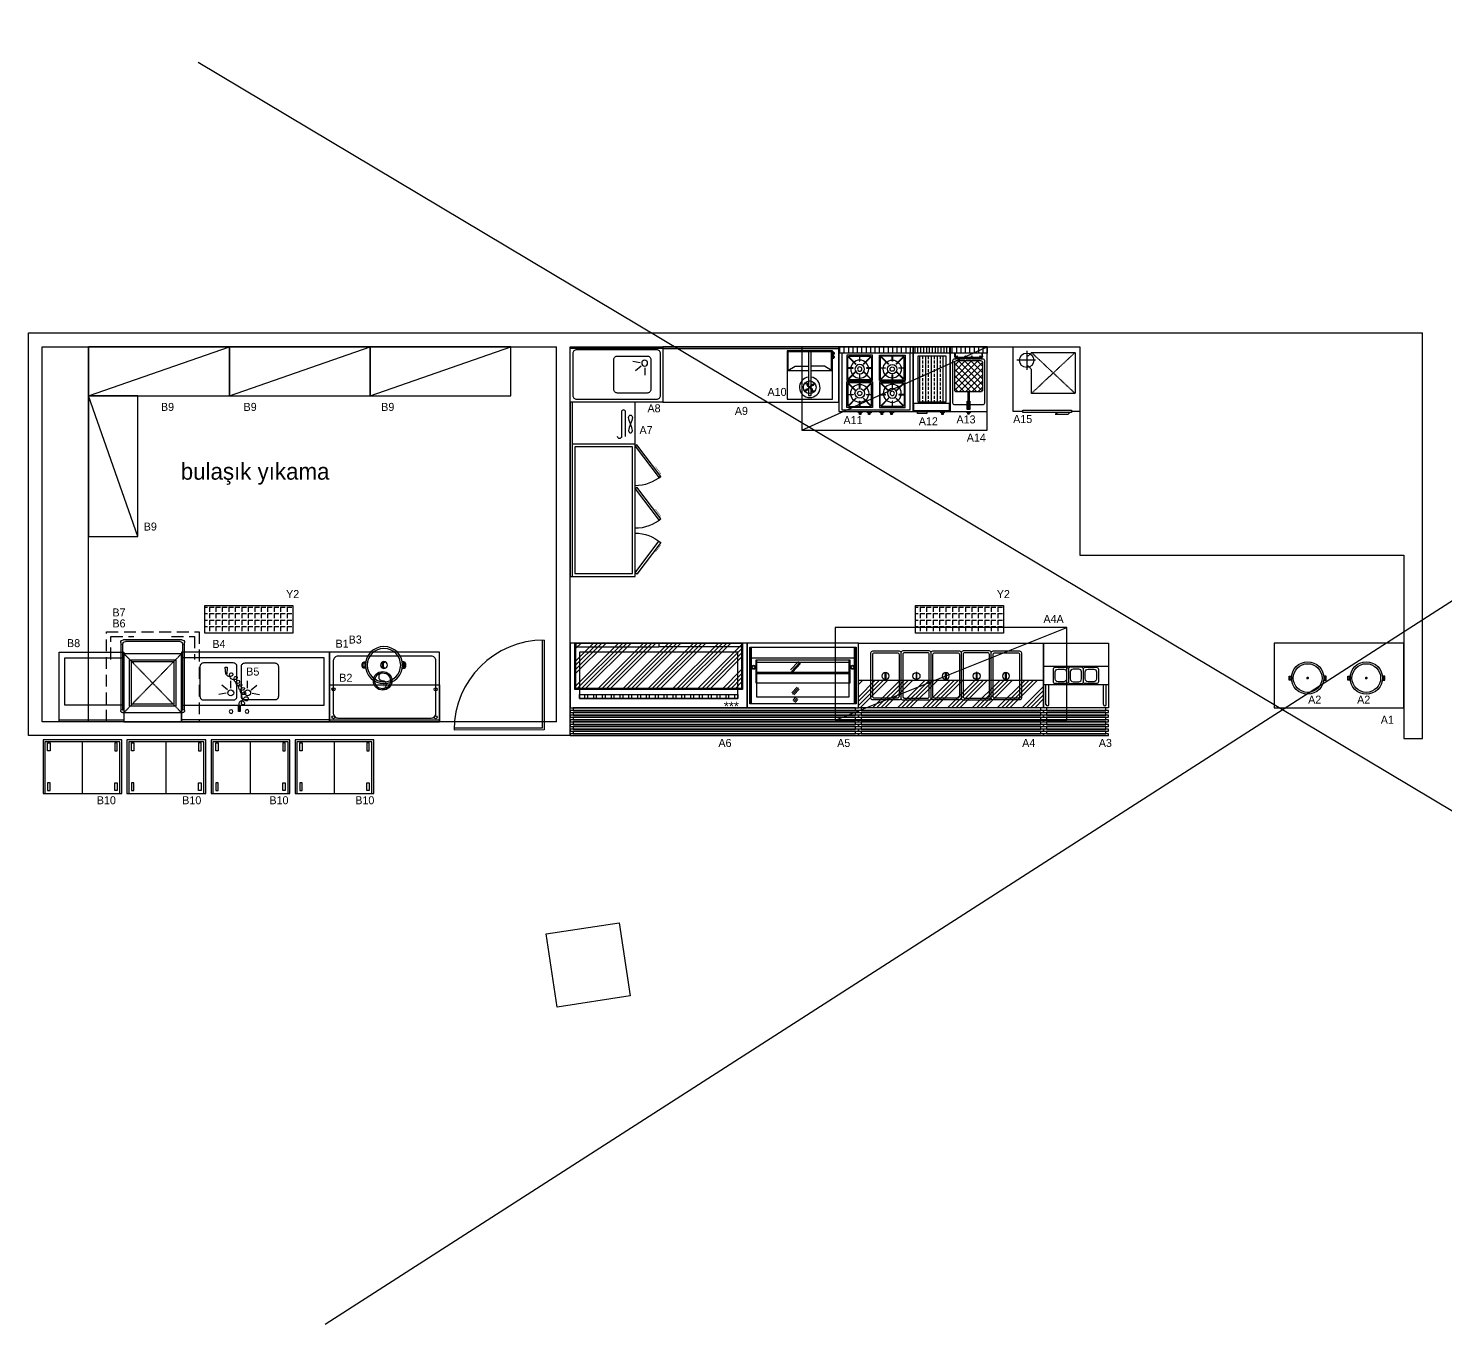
# Model space of a CAD drawing. Header units: inches. Extents: x -7958 to 7064, y 2 to 5825.
# Drawn here: x -875 to 655, y 356 to 1756 of the extents above; entities that cross this region are included whole.
import ezdxf
from ezdxf.enums import TextEntityAlignment as Align

# ---------------------------------------------------------------- set-up
doc = ezdxf.new("R2010")
doc.units = ezdxf.units.IN
doc.header["$MEASUREMENT"] = 0
doc.linetypes.add('DASHED', pattern=[0.75, 0.5, -0.25])
doc.linetypes.add('HIDDENX2', pattern=[19.05, 12.7, -6.35])
for name, color, linetype in [('CIHAZ', 2, 'Continuous'), ('Kıtc-002 Çizgi', 7, 'Continuous'), ('S2000-002 Çizgi', 7, 'Continuous')]:
    doc.layers.add(name, color=color, linetype=linetype)
doc.styles.get("Standard").update_dxf_attribs({"font": 'arial.ttf'})
doc.styles.add('TAKSİM', font='GOTHIC.TTF', dxfattribs={"height": 20})

# ---------------------------------------------------------------- blocks, each defined once
blk = doc.blocks.new('ertye')
at = {"color": 7}
for points in [[(5346.8, 6525.2), (5429.2, 6477.7), (5381.6, 6395.3)], [(5347.8, 6526.9), (5431.8, 6478.4), (5383.3, 6394.3)]]:
    blk.add_lwpolyline(points, dxfattribs=at)
blk.add_arc((5431.8, 6478.4), 97.1, 150, 240, dxfattribs=at)
blk = doc.blocks.new('A$C53E03B34')
at = {"layer": 'Kıtc-002 Çizgi'}
for points in [[(3.7, 16.6), (2, 16.6, -0.414214), (0, 18.6), (0, 21.4, -0.414214), (2, 23.4), (3.7, 23.4)], [(43.1, 16.6), (44.9, 16.6, 0.414214), (46.9, 18.6), (46.9, 21.4, 0.414214), (44.9, 23.4), (43.1, 23.4)]]:
    blk.add_lwpolyline(points, format="xyb", dxfattribs=at)
for points in [[(2.8, 17.6), (2, 17.6, -0.414214), (1, 18.6), (1, 21.4, -0.414214), (2, 22.4), (2.8, 22.4)], [(44, 17.6), (44.9, 17.6, 0.414214), (45.9, 18.6), (45.9, 21.4, 0.414214), (44.9, 22.4), (44, 22.4)]]:
    blk.add_lwpolyline(points, format="xyb", close=True, dxfattribs=at)
for points in [[(22.1, 23.4), (24.2, 21.8), (24.2, 18.1), (22.7, 16.4)], [(23.5, 23.7), (25.2, 22.3), (25.2, 17.7), (23.8, 16.3)]]:
    blk.add_lwpolyline(points, dxfattribs=at)
for radius in [20, 18, 3.66]:
    blk.add_circle((23.4, 20), radius, dxfattribs=at)
blk = doc.blocks.new('A$C7ED97EAE')
at = {"layer": 'S2000-002 Çizgi'}
for p, q in [((0, 3), (0, 76.5)), ((2, 78.5), (3.5, 78.5)), ((3.5, 88.5), (65.5, 88.5)), ((3.5, 15), (3.5, 88.5)), ((3.5, 78.5), (65.5, 78.5)), ((3.5, 76.5), (3.5, 76.5)), ((65.5, 88.5), (65.5, 15)), ((65.5, 78.5), (67, 78.5)), ((65.5, 76.5), (65.5, 76.5)), ((69, 76.5), (69, 3)), ((2, 5), (2, 75)), ((67, 75), (67, 5)), ((66, 0), (3, 0)), ((65.5, 15), (3.5, 15)), ((64, 2), (5, 2)), ((67, 15), (65.5, 15))]:
    blk.add_line(p, q, dxfattribs=at)
at = {"layer": 'S2000-002 Çizgi', "linetype": 'DASHED'}
for p, q in [((65.5, 78.5), (3.5, 15)), ((65.5, 15), (3.5, 78.5))]:
    blk.add_line(p, q, dxfattribs=at)
for points in [[(9.5, 21.5), (59.5, 21.5), (59.5, 71.5), (9.5, 71.5)], [(11.5, 23.5), (57.5, 23.5), (57.5, 69.5), (11.5, 69.5)]]:
    blk.add_lwpolyline(points, close=True, dxfattribs=at)
at = {"layer": 'S2000-002 Çizgi'}
for centre, radius, start, end in [((2, 76.5), 2, 90, 180), ((3.5, 75), 1.5, 90, 180), ((65.5, 75), 1.5, 0, 90), ((67, 76.5), 2, 0, 90), ((3, 3), 3, 180, 270), ((5, 5), 3, 180, 270), ((64, 5), 3, 270, 0), ((66, 3), 3, 270, 0)]:
    blk.add_arc(centre, radius, start, end, dxfattribs=at)
blk = doc.blocks.new('A$C7BE05278')
at = {"layer": 'S2000-002 Çizgi'}
h = blk.add_hatch(color=256, dxfattribs=at)
h.paths.add_polyline_path([(4.7, 9.9, -0.025454), (4.8, 10.4, 0.278063), (0.8, 7.5), (1.2, 7.3, -0.265675)])
h.paths.add_polyline_path([(5.4, 10.4, 0.028094), (4.8, 10.4, 0.025454), (4.7, 9.9, -0.030609), (5.2, 9.9, -0.027259)])
h.paths.add_polyline_path([(5.4, 10.4, 0.027259), (5.2, 9.9, -0.171751), (7.9, 9), (7.9, 9), (7.9, 9, -1.347305), (5.2, 7.1, -0.147228), (5.2, 9.9, 0.030609), (4.7, 9.9, 0.138731), (4.7, 7, 1.347306), (8.2, 9.4, 0.162476)])
h.paths.add_polyline_path([(12.5, 12.7), (12.7, 13.1, 0.483116), (4.8, 10.4, -0.028094), (5.4, 10.4, -0.470681)])
for p, q in [((14.4, 47.6), (14.3, 41.7)), ((14.4, 47.6), (14.3, 41.7)), ((16, 47.6), (14.4, 47.6)), ((16, 47.6), (14.4, 47.6)), ((15.1, 47.6), (15, 38.9)), ((15.9, 41.7), (16, 47.6)), ((15.9, 41.7), (16, 47.6)), ((14.3, 41.7), (15.9, 41.7)), ((14.3, 41.7), (15.9, 41.7)), ((0.5, 7.3), (0, 0)), ((0.5, 7.3), (0, 0)), ((0, 0), (1.9, 0)), ((1.5, 7.3), (0.5, 7.3)), ((1.5, 7.3), (0.5, 7.3)), ((1.9, 0), (1.5, 7.3)), ((1.9, 0), (1.5, 7.3))]:
    blk.add_line(p, q, dxfattribs=at)
for centre in [(6.3, 47.8), (23.5, 47.6)]:
    blk.add_circle(centre, 1.99, dxfattribs=at)
for centre, radius, start, end in [((17.8, 38.9), 2.86, 179.43, 359.43), ((19.1, 38.9), 1.6, 359.43, 179.43), ((25.1, 38.8), 7.64, 179.43, 242.0346), ((23.5, 30.9), 5.53, 105.7663, 225.7833), ((22.6, 34), 2.23, 242.0346, 105.7663), ((14.4, 12.6), 4.98, 103.1199, 200.7743), ((15.6, 16.7), 3.77, 86.0156, 220.6772), ((13.7, 15.7), 1.76, 236.8088, 103.1199), ((18.1, 21.1), 3.83, 52.4089, 229.1112), ((16.5, 19.2), 1.37, 229.1112, 116.3243), ((20, 25.6), 3.8, 74.9498, 261.6763), ((19.6, 23.1), 1.26, 261.6763, 52.4089), ((20.6, 27.9), 1.41, 225.7833, 74.9498), ((4.8, 5.6), 4.31, 51.245, 156.7533), ((9.4, 8.6), 4.83, 57.0103, 197.5795), ((6.4, 7.6), 1.7, 197.5795, 51.245), ((11.2, 11.3), 1.54, 200.7743, 57.0103)]:
    blk.add_arc(centre, radius, start, end, dxfattribs=at)
blk.add_solid([(15.9, 41.7), (14.3, 41.7), (16, 47.6), (14.4, 47.6)], dxfattribs=at)
blk = doc.blocks.new('A$C138426A6')
at = {"layer": 'S2000-002 Çizgi'}
for p, q in [((48.3, 30.7), (40.5, 29.6)), ((49.6, 34.5), (43.5, 39.6)), ((53.5, 36.2), (53.5, 44.1)), ((71.3, 36.2), (71.3, 44.1)), ((75.2, 34.5), (81.3, 39.6)), ((76.4, 30.7), (84.2, 29.6))]:
    blk.add_line(p, q, dxfattribs=at)
for points in [[(0, 0), (160, 0), (160, 75), (0, 75)], [(0, 18), (154, 18), (154, 69), (0, 69)], [(0, 0), (160, 0), (160, 2), (0, 2)]]:
    blk.add_lwpolyline(points, close=True, dxfattribs=at)
for points in [[(56, 63.5), (24, 63.5, 0.414214), (20, 59.5), (20, 27.5, 0.414214), (24, 23.5), (56, 23.5, 0.414214), (60, 27.5), (60, 59.5, 0.414214)], [(68.7, 63.5), (100.7, 63.5, -0.414214), (104.7, 59.5), (104.7, 27.5, -0.414214), (100.7, 23.5), (68.7, 23.5, -0.414214), (64.7, 27.5), (64.7, 59.5, -0.414214)]]:
    blk.add_lwpolyline(points, format="xyb", close=True, dxfattribs=at)
for centre in [(53.3, 31.2), (71.5, 31.2)]:
    blk.add_circle(centre, 3.19, dxfattribs=at)
at = {"layer": 'S2000-002 Çizgi', "xscale": -1, "rotation": 180}
blk.add_blockref('A$C7BE05278', (47.4, 58.8), dxfattribs=at)
blk = doc.blocks.new('A$C34105880')
at = {"layer": 'S2000-002 Çizgi'}
for p, q in [((2.5, 33.7), (2.5, 55)), ((5.5, 33.7), (5.5, 55)), ((64.5, 33.7), (64.5, 55)), ((67.5, 33.7), (67.5, 55))]:
    blk.add_line(p, q, dxfattribs=at)
for points in [[(0, 100), (70, 100), (70, 30), (0, 30)], [(0, 55), (0, 75), (70, 75), (70, 55)], [(0, 25), (70, 25), (70, 27), (0, 27)], [(0, 20), (70, 20), (70, 22), (0, 22)], [(0, 15), (70, 15), (70, 17), (0, 17)], [(3, 27), (67, 27), (67, 30), (3, 30)], [(3, 22), (67, 22), (67, 25), (3, 25)], [(3, 17), (67, 17), (67, 20), (3, 20)], [(0, 10), (70, 10), (70, 12), (0, 12)], [(0, 5), (70, 5), (70, 7), (0, 7)], [(0, 0), (70, 0), (70, 2), (0, 2)], [(3, 12), (67, 12), (67, 15), (3, 15)], [(3, 12), (67, 12), (67, 15), (3, 15)], [(3, 12), (67, 12), (67, 15), (3, 15)], [(3, 7), (67, 7), (67, 10), (3, 10)], [(3, 7), (67, 7), (67, 10), (3, 10)], [(3, 2), (67, 2), (67, 5), (3, 5)]]:
    blk.add_lwpolyline(points, close=True, dxfattribs=at)
for points in [[(12.5, 73.8), (24.7, 73.8, -0.414214), (26.7, 71.8), (26.7, 58.2, -0.414214), (24.7, 56.2), (12.5, 56.2, -0.414214), (10.5, 58.2), (10.5, 71.8, -0.414214)], [(15.5, 71.8), (21.7, 71.8, -0.414214), (24.7, 68.8), (24.7, 61.2, -0.414214), (21.7, 58.2), (15.5, 58.2, -0.414214), (12.5, 61.2), (12.5, 68.8, -0.414214)], [(40.9, 73.8), (28.7, 73.8, 0.414214), (26.7, 71.8), (26.7, 58.2, 0.414214), (28.7, 56.2), (40.9, 56.2, 0.414214), (42.9, 58.2), (42.9, 71.8, 0.414214)], [(37.9, 71.8), (31.7, 71.8, 0.414214), (28.7, 68.8), (28.7, 61.2, 0.414214), (31.7, 58.2), (37.9, 58.2, 0.414214), (40.9, 61.2), (40.9, 68.8, 0.414214)], [(44.9, 73.8), (57.1, 73.8, -0.414214), (59.1, 71.8), (59.1, 58.2, -0.414214), (57.1, 56.2), (44.9, 56.2, -0.414214), (42.9, 58.2), (42.9, 71.8, -0.414214)], [(47.9, 71.8), (54.1, 71.8, -0.414214), (57.1, 68.8), (57.1, 61.2, -0.414214), (54.1, 58.2), (47.9, 58.2, -0.414214), (44.9, 61.2), (44.9, 68.8, -0.414214)]]:
    blk.add_lwpolyline(points, format="xyb", close=True, dxfattribs=at)
for centre in [(4, 33.7), (66, 33.7), (66, 33.7)]:
    blk.add_arc(centre, 1.51, 180, 0, dxfattribs=at)
blk = doc.blocks.new('A$C40D33657')
at = {"layer": 'S2000-002 Çizgi'}
for p, q in [((46.8, 40.9), (55.3, 50)), ((47.7, 39.3), (56.7, 49)), ((48.8, 38.4), (57.7, 47.9)), ((48, 16.1), (53.9, 22.4)), ((49, 14.7), (55.4, 21.5)), ((50.2, 13.9), (56.2, 20.3)), ((49.5, 8.1), (52.3, 11.1)), ((50.4, 6.4), (54, 10.4)), ((51.6, 5.8), (54.8, 9.1))]:
    blk.add_line(p, q, dxfattribs=at)
for points in [[(120, 70), (0, 70), (0, 0), (120, 0)], [(3, 65.7), (117.5, 65.7), (117.5, 4.2), (3, 4.2)], [(3.5, 5.4), (4.6, 5.4), (4.6, 64.6), (3.5, 64.6)], [(3.5, 58), (4.6, 58), (4.6, 64.6), (3.5, 64.6)], [(4.6, 65.7), (115.9, 65.7), (115.9, 53.6), (4.6, 53.6)], [(117, 5.4), (115.9, 5.4), (115.9, 64.6), (117, 64.6)], [(117, 58), (115.9, 58), (115.9, 64.6), (117, 64.6)], [(9.2, 27.2), (111.3, 27.2), (111.3, 51.4), (9.2, 51.4)], [(10.2, 11.9), (110.2, 11.9), (110.2, 51.4), (10.2, 51.4)], [(10.2, 49.2), (110.2, 49.2), (110.2, 51.4), (10.2, 51.4)], [(10.2, 37.1), (110.2, 37.1), (110.2, 38.2), (10.2, 38.2)]]:
    blk.add_lwpolyline(points, close=True, dxfattribs=at)
for centre, radius in [((6.9, 43.9), 2.14), ((113.6, 43.9), 2.14), ((6.9, 43.9), 1.59), ((113.6, 43.9), 1.59)]:
    blk.add_circle(centre, radius, dxfattribs=at)
blk = doc.blocks.new('A$C34855794')
at = {"layer": 'S2000-002 Çizgi'}
h = blk.add_hatch(dxfattribs=at)
h.set_pattern_fill('ANSI34', color=254, style=0)
h.set_pattern_definition([(45, (-3294.433, 406.17), (-13.47038, 13.47038), []), (45, (-3289.943, 406.17), (-13.47038, 13.47038), []), (45, (-3285.453, 406.17), (-13.47038, 13.47038), []), (45, (-3280.963, 406.17), (-13.47038, 13.47038), [])])
h.paths.add_polyline_path([(185, 27.4), (6, 27.4), (6, 76.4), (185, 76.4)])
h = blk.add_hatch(dxfattribs=at)
h.set_pattern_fill('ANSI32', color=254, angle=45, style=0)
h.set_pattern_definition([(90, (-10627.525, 2721.57), (-9.525, 2e-15), []), (90, (-10624.35, 2724.745), (-9.525, 2e-15), [])])
h.paths.add_polyline_path([(181, 20.8), (11, 20.8), (11, 16.4), (181, 16.4)])
for points in [[(0, 6.4), (191, 6.4), (191, 76.4), (0, 76.4)], [(186, 26.4), (5, 26.4), (5, 76.4), (186, 76.4)], [(185, 27.4), (6, 27.4), (6, 76.4), (185, 76.4)], [(181, 16.4), (10, 16.4), (10, 20.8), (181, 20.8)]]:
    blk.add_lwpolyline(points, close=True, dxfattribs=at)
at = {"layer": 'S2000-002 Çizgi', "linetype": 'DASHED'}
for points in [[(96, 76.4), (6, 76.4), (6, 72.2), (96, 72.2)], [(96, 76.4), (185, 76.4), (185, 72.2), (96, 72.2)]]:
    blk.add_lwpolyline(points, close=True, dxfattribs=at)
at = {"layer": 'S2000-002 Çizgi', "color": 3}
blk.add_lwpolyline([(10, 16.4), (181, 16.4), (181, 66.4), (10, 66.4)], close=True, dxfattribs=at)
at = {"layer": 'S2000-002 Çizgi'}
blk.add_text('***', height=10, dxfattribs=at).set_placement((165.7, 3.1))
blk = doc.blocks.new('A$C4383204F')
at = {"layer": 'S2000-002 Çizgi'}
for points in [[(51, 32.5), (2, 32.5, 0.414214), (0, 30.5), (0, 2, 0.414214), (2, 0), (51, 0, 0.414214), (53, 2), (53, 30.5, 0.414214)], [(49, 30.5), (4, 30.5, 0.414214), (2, 28.5), (2, 4, 0.414214), (4, 2), (49, 2, 0.414214), (51, 4), (51, 28.5, 0.414214)]]:
    blk.add_lwpolyline(points, format="xyb", close=True, dxfattribs=at)
blk.add_lwpolyline([(29.7, 16.2), (22.2, 16.2), (22.2, 15.4), (29.7, 15.4)], close=True, dxfattribs=at)
blk.add_circle((25.9, 15.8), 3.82, dxfattribs=at)
blk = doc.blocks.new('A$C1FD55344')
at = {"layer": 'S2000-002 Çizgi'}
h = blk.add_hatch(dxfattribs=at)
h.set_pattern_fill('ANSI34', color=254, style=0)
h.set_pattern_definition([(45, (-7423.186, -591.372), (-13.470384, 13.470384), []), (45, (-7418.696, -591.372), (-13.470384, 13.470384), []), (45, (-7414.205, -591.372), (-13.470384, 13.470384), []), (45, (-7409.715, -591.372), (-13.470384, 13.470384), [])])
h.paths.add_polyline_path([(0, 30), (200, 30), (200, 60), (0, 60)])
for points in [[(0, 100), (200, 100), (200, 30), (0, 30)], [(0, 60), (200, 60), (200, 30), (0, 30)], [(0, 25), (200, 25), (200, 27), (0, 27)], [(0, 20), (200, 20), (200, 22), (0, 22)], [(0, 15), (200, 15), (200, 17), (0, 17)], [(3, 27), (197, 27), (197, 30), (3, 30)], [(3, 22), (197, 22), (197, 25), (3, 25)], [(3, 17), (197, 17), (197, 20), (3, 20)], [(0, 10), (200, 10), (200, 12), (0, 12)], [(0, 5), (200, 5), (200, 7), (0, 7)], [(0, 0), (200, 0), (200, 2), (0, 2)], [(3, 12), (197, 12), (197, 15), (3, 15)], [(3, 12), (197, 12), (197, 15), (3, 15)], [(3, 12), (197, 12), (197, 15), (3, 15)], [(3, 7), (197, 7), (197, 10), (3, 10)], [(3, 7), (197, 7), (197, 10), (3, 10)], [(3, 2), (197, 2), (197, 5), (3, 5)]]:
    blk.add_lwpolyline(points, close=True, dxfattribs=at)
at = {"layer": 'S2000-002 Çizgi', "extrusion": (0, 0, -1), "zscale": -1, "rotation": 90}
for p in [(-13.5, 38.5), (-78.5, 38.5), (-143.5, 38.5)]:
    blk.add_blockref('A$C4383204F', p, dxfattribs=at)
at = {"layer": 'S2000-002 Çizgi', "rotation": 90}
for p in [(78.5, 38.5), (143.5, 38.5)]:
    blk.add_blockref('A$C4383204F', p, dxfattribs=at)
blk = doc.blocks.new('A$C604B7618')
at = {"layer": 'S2000-002 Çizgi'}
blk.add_lwpolyline([(0, 30.6), (30.6, 30.6), (30.6, 0), (0, 0), (0, 30.6)], dxfattribs=at)
blk.add_lwpolyline([(15.5, 29.5), (15.5, 23.4, -0.414214), (15.3, 23.2), (15.2, 23.2, -0.414214), (15, 23.4), (15, 29.5), (2.7, 29.5, 0.668179), (2.3, 28.6), (10.8, 20.1, -0.810443), (10.4, 19.8), (1.6, 28.6, 0.668179), (1, 28.4), (1, 15.5), (7.1, 15.5, -0.414214), (7.3, 15.3), (7.3, 15.2, -0.414214), (7.1, 15), (1, 15), (1, 2.7, 0.668179), (1.9, 2.3), (10.4, 10.8, -0.810443), (10.8, 10.4), (2, 1.6, 0.668179), (2.2, 1), (15, 1), (15, 7.1, -0.414214), (15.2, 7.3), (15.3, 7.3, -0.414214), (15.5, 7.1), (15.5, 1), (27.9, 1, 0.668179), (28.3, 1.9), (19.8, 10.4, -0.810443), (20.2, 10.8), (29, 2, 0.668179), (29.5, 2.2), (29.5, 15), (23.4, 15, -0.414214), (23.2, 15.2), (23.2, 15.3, -0.414214), (23.4, 15.5), (29.5, 15.5), (29.5, 28.4, 0.668179), (29, 28.6), (20.2, 19.8, -0.810443), (19.8, 20.1), (28.3, 28.6, 0.668179), (27.9, 29.5)], format="xyb", close=True, dxfattribs=at)
for radius in [10.8, 5.66, 2.6]:
    blk.add_circle((15.3, 13.8), radius, dxfattribs=at)
blk = doc.blocks.new('A$C7A250C34')
at = {"layer": 'S2000-002 Çizgi'}
h = blk.add_hatch(dxfattribs=at)
h.set_pattern_fill('ANSI31', color=256, scale=1.5, angle=45, style=0)
h.set_pattern_definition([(90, (-2508.419, -6412.801), (-4.7625, 9e-16), [])])
h.paths.add_polyline_path([(0, 72.9), (0, 65.9), (80, 65.9), (80, 72.9)])
for points in [[(0, 2.9), (80, 2.9), (80, 72.9), (0, 72.9)], [(80, 65.9), (0, 65.9), (0, 72.9), (80, 72.9)], [(3, 4.9), (77, 4.9), (77, 65.9), (3, 65.9)], [(21.2, 2.9), (24.8, 2.9), (24.8, 1.5), (21.2, 1.5)], [(22.2, 1.5), (23.6, 1.5), (23.6, 0), (22.2, 0)], [(31, 2.9), (34.7, 2.9), (34.7, 1.5), (31, 1.5)], [(32, 1.5), (33.5, 1.5), (33.5, 0), (32, 0)], [(44.6, 2.9), (48.2, 2.9), (48.2, 1.5), (44.6, 1.5)], [(45.5, 1.5), (47, 1.5), (47, 0), (45.5, 0)], [(55.2, 2.9), (58.8, 2.9), (58.8, 1.5), (55.2, 1.5)], [(56.2, 1.5), (57.6, 1.5), (57.6, 0), (56.2, 0)]]:
    blk.add_lwpolyline(points, close=True, dxfattribs=at)
at = {"layer": 'S2000-002 Çizgi', "yscale": 0.8999999999996362}
for p, xscale, zscale in [((36.2, 36.4), -0.8999999999996362, 0.9), ((43.8, 36.4), 0.8999999999996362, 0.8999999999996362)]:
    blk.add_blockref('A$C604B7618', p, dxfattribs=dict(at, xscale=xscale, zscale=zscale))
at = {"layer": 'S2000-002 Çizgi', "yscale": 0.8999999999996362, "rotation": 180}
for p, xscale, zscale in [((36.2, 35.1), 0.8999999999996362, 0.8999999999996362), ((43.8, 35.1), -0.8999999999996362, 0.9)]:
    blk.add_blockref('A$C604B7618', p, dxfattribs=dict(at, xscale=xscale, zscale=zscale))
blk = doc.blocks.new('A$C606A0E10')
at = {"layer": 'S2000-002 Çizgi'}
h = blk.add_hatch(dxfattribs=at)
h.set_pattern_fill('ANSI31', color=256, scale=25, angle=45, style=0)
h.set_pattern_definition([(90, (-3683, -7890.5476), (-3.125, 7e-16), [])])
h.paths.add_polyline_path([(0, 72.9), (0, 65.9), (40, 65.9), (40, 72.9)])
h = blk.add_hatch(dxfattribs=at)
h.set_pattern_fill('ANSI33', color=256, angle=45, style=0)
h.set_pattern_definition([(90, (-2871.404, -4914.4606), (-6.35, 1e-15), []), (90, (-2868.229, -4911.2855), (-6.35, 1e-15), [3.175, -1.5875])])
h.paths.add_polyline_path([(35.5, 63.2), (5.5, 63.2), (5.5, 13.2), (35.5, 13.2)])
for points in [[(0, 2.9), (40, 2.9), (40, 72.9), (0, 72.9)], [(0, 72.9), (40, 72.9), (40, 65.9), (0, 65.9)], [(5.5, 63.2), (35.5, 63.2), (35.5, 13.2), (5.5, 13.2)], [(1, 11.9), (39, 11.9), (39, 3.9), (1, 3.9)], [(5, 2.9), (15, 2.9), (15, 0.9), (5, 0.9)], [(30.1, 2.9), (33.7, 2.9), (33.7, 1.5), (30.1, 1.5)], [(31, 1.5), (32.5, 1.5), (32.5, 0), (31, 0)]]:
    blk.add_lwpolyline(points, close=True, dxfattribs=at)
blk = doc.blocks.new('A$C3D043C48')
at = {"layer": 'S2000-002 Çizgi'}
h = blk.add_hatch(dxfattribs=at)
h.set_pattern_fill('ANSI31', color=256, scale=1.5, angle=45, style=0)
h.set_pattern_definition([(90, (-3458.603, -4993.7387), (-4.7625, 9e-16), [])])
h.paths.add_polyline_path([(0, 72.6), (0, 65.6), (40, 65.6), (40, 72.6)])
h = blk.add_hatch(color=256, dxfattribs=at)
h.paths.add_polyline_path([(35, 61.8), (35, 62.4), (35, 65.6), (34.4, 65.6), (34.4, 62.4, -0.414214), (33.4, 61.4), (33, 61.4), (33, 60.8), (34, 60.8, 0.414214)])
h.paths.add_polyline_path([(32, 61.4), (24, 61.4), (24, 60.8), (32, 60.8)])
h.paths.add_polyline_path([(23, 61.4), (17, 61.4), (17, 60.8), (23, 60.8)])
h.paths.add_polyline_path([(16, 61.4), (8, 61.4), (8, 60.8), (16, 60.8)])
h.paths.add_polyline_path([(5.6, 62.4), (5.6, 65.6), (5, 65.6), (5, 61.8, 0.414214), (6, 60.8), (6.6, 60.8), (7, 60.8), (7, 61.4), (6.6, 61.4, -0.414214)])
h = blk.add_hatch(dxfattribs=at)
h.set_pattern_fill('ANSI37', color=256, scale=1.5, style=0)
h.set_pattern_definition([(45, (-3527.4763, -4981.5224), (-3.367596, 3.367596), []), (135, (-3527.4763, -4981.5224), (-3.367596, -3.367596), [])])
h.paths.add_polyline_path([(35, 55.8, 0.414214), (33, 57.8), (7, 57.8, 0.414214), (5, 55.8), (5, 26, 0.414214), (7, 24), (33, 24, 0.414214), (35, 26)])
blk.add_hatch(color=256, dxfattribs=at).paths.add_polyline_path([(18.5, 14), (21.5, 14), (21.5, 4.8), (18.5, 4.8)])
for p, q in [((5, 65.6), (5.6, 65.6)), ((5, 61.8), (5, 65.6)), ((5.6, 65.6), (5.6, 62.4)), ((6.6, 61.4), (7, 61.4)), ((7, 59.8), (7, 62.3)), ((8, 59.8), (8, 62.3)), ((8, 61.4), (16, 61.4)), ((16, 59.8), (16, 62.3)), ((17, 59.8), (17, 62.3)), ((17, 61.4), (23, 61.4)), ((23, 59.8), (23, 62.3)), ((24, 59.8), (24, 62.3)), ((24, 61.4), (32, 61.4)), ((32, 59.8), (32, 62.3)), ((33, 59.8), (33, 62.3)), ((33, 61.4), (33.4, 61.4)), ((35, 65.6), (34.4, 65.6)), ((34.4, 65.6), (34.4, 62.4)), ((35, 62.4), (35, 65.6)), ((35, 62.4), (35, 61.8)), ((6.6, 60.8), (6, 60.8)), ((7, 60.8), (6.6, 60.8)), ((16, 60.8), (8, 60.8)), ((23, 60.8), (17, 60.8)), ((32, 60.8), (24, 60.8)), ((34, 60.8), (33, 60.8))]:
    blk.add_line(p, q, dxfattribs=at)
for points in [[(0, 2.6), (40, 2.6), (40, 72.6), (0, 72.6)], [(0, 72.6), (40, 72.6), (40, 65.6), (0, 65.6)], [(19, 24), (19, 14), (21, 14), (21, 24)], [(18.4, 2.6), (21.6, 2.6), (21.6, 1.3), (18.4, 1.3)], [(18.5, 14), (21.5, 14), (21.5, 4.8), (18.5, 4.8)], [(19.3, 1.3), (20.7, 1.3), (20.7, 0), (19.3, 0)]]:
    blk.add_lwpolyline(points, close=True, dxfattribs=at)
for points in [[(29, 9.8), (5, 9.8, -0.414214), (3, 11.8), (3, 57.8, -0.414214), (5, 59.8), (7, 59.8)], [(33, 59.8), (35, 59.8, -0.414214), (37, 57.8), (37, 11.8, -0.414214), (35, 9.8), (29, 9.8)]]:
    blk.add_lwpolyline(points, format="xyb", dxfattribs=at)
blk.add_lwpolyline([(7, 57.8), (33, 57.8, -0.414214), (35, 55.8), (35, 26, -0.414214), (33, 24), (7, 24, -0.414214), (5, 26), (5, 55.8, -0.414214)], format="xyb", close=True, dxfattribs=at)
for points in [[(8, 59.8), (16, 59.8)], [(17, 59.8), (23, 59.8)], [(24, 59.8), (32, 59.8)]]:
    blk.add_lwpolyline(points, dxfattribs=at)
for centre, radius, start, end in [((6, 61.8), 1, 180, 270), ((6.6, 62.4), 1, 180, 270), ((7.5, 62.3), 0.5, 0, 180), ((16.5, 62.3), 0.5, 0, 180), ((23.5, 62.3), 0.5, 0, 180), ((32.5, 62.3), 0.5, 0, 180), ((33.4, 62.4), 1, 270, 0), ((34, 61.8), 1, 270, 0)]:
    blk.add_arc(centre, radius, start, end, dxfattribs=at)
blk = doc.blocks.new('A$C5B5611F4')
at = {"layer": 'CIHAZ', "color": 1}
for p, q in [((14.7, 68.5), (14.7, 47.9)), ((24.1, 58.2), (4, 58.2))]:
    blk.add_line(p, q, dxfattribs=at)
at = {"layer": 'CIHAZ', "color": 5, "linetype": 'DASHED'}
for p, q in [((19.8, 66.7), (67, 22.3)), ((67, 66.7), (19.8, 22.3))]:
    blk.add_line(p, q, dxfattribs=at)
at = {"layer": 'CIHAZ', "color": 5}
for points in [[(63.2, 1.8), (10.4, 1.8), (10.4, 4.3), (63.2, 4.3)], [(61.2, 1.8), (48.6, 1.8), (45.6, 0), (59.6, 0)]]:
    blk.add_lwpolyline(points, close=True, dxfattribs=at)
at = {"layer": 'CIHAZ', "color": 1}
blk.add_circle((14.7, 58.2), 7.76, dxfattribs=at)
at = {"layer": 'S2000-002 Çizgi', "linetype": 'DASHED'}
for p, q in [((19.8, 66.7), (67, 66.7)), ((67, 66.7), (67, 22.3)), ((19.8, 22.3), (19.8, 48.1)), ((67, 22.3), (19.8, 22.3))]:
    blk.add_line(p, q, dxfattribs=at)
at = {"layer": 'S2000-002 Çizgi'}
blk.add_lwpolyline([(10.4, 2.8), (0, 2.8), (0, 72.8), (72, 72.8), (72, 2.8), (63.2, 2.8)], dxfattribs=at)
at = {"layer": 'S2000-002 Çizgi', "linetype": 'DASHED'}
for centre, radius, start, end in [((11.6, 71.2), 9.4, 291.2079, 330.9566), ((11, 43), 10.2, 29.6907, 66.7752)]:
    blk.add_arc(centre, radius, start, end, dxfattribs=at)
blk = doc.blocks.new('A$C56906B91')
at = {"layer": 'S2000-002 Çizgi'}
for p, q in [((19.5, 37.3), (19.5, 29.4)), ((23.4, 39), (29.5, 33.9)), ((24.7, 42.8), (32.5, 43.9))]:
    blk.add_line(p, q, dxfattribs=at)
for points in [[(0, 58), (100, 58), (100, 60), (0, 60)], [(0, 0), (100, 0), (100, 60), (0, 60)]]:
    blk.add_lwpolyline(points, close=True, dxfattribs=at)
for points in [[(7, 3), (93, 3, 0.414214), (97, 7), (97, 53, 0.414214), (93, 57), (7, 57, 0.414214), (3, 53), (3, 7, 0.414214)], [(17, 10), (49, 10, 0.414214), (53, 14), (53, 46, 0.414214), (49, 50), (17, 50, 0.414214), (13, 46), (13, 14, 0.414214)]]:
    blk.add_lwpolyline(points, format="xyb", close=True, dxfattribs=at)
blk.add_circle((19.7, 42.3), 3.19, dxfattribs=at)
blk = doc.blocks.new('A$C40176E5B')
at = {"layer": 'S2000-002 Çizgi'}
blk.add_line((0, 95.8), (188, 95.8), dxfattribs=at)
for points in [[(0, 27.8), (0, 97.8), (188, 97.8), (188, 27.8)], [(16.4, 30.8), (17.9, 31), (19.6, 31.5), (21.5, 32.1), (23.4, 32.8), (25.4, 33.6), (27.2, 34.2), (28.9, 34.7), (30.4, 34.8), (31.5, 34.7), (32.3, 34.2), (32.8, 33.6), (33, 32.8), (32.8, 32.1), (32.3, 31.5), (31.5, 31), (30.4, 30.8), (28.9, 31), (27.2, 31.5), (25.4, 32.1), (23.4, 32.8), (21.5, 33.6), (19.6, 34.2), (17.9, 34.7), (16.4, 34.8), (15.3, 34.7), (14.5, 34.2), (14, 33.6), (13.8, 32.8), (14, 32.1), (14.5, 31.5), (15.3, 31)], [(80, 0), (45.9, 25.8), (47.4, 27.8), (81.5, 2)], [(125.9, 0), (91.8, 25.8), (93.4, 27.8), (127.5, 2)], [(151.3, 0.2), (185.5, 25.8), (184, 27.8), (149.8, 2.2)]]:
    blk.add_lwpolyline(points, close=True, dxfattribs=at)
blk.add_lwpolyline([(45, 95.8), (45, 27.8)], dxfattribs=at)
at = {"layer": 'S2000-002 Çizgi', "linetype": 'DASHED'}
blk.add_lwpolyline([(48, 92.8), (185, 92.8), (185, 30.8), (48, 30.8)], close=True, dxfattribs=at)
at = {"layer": 'S2000-002 Çizgi'}
for points in [[(10.3, 42.5), (37, 42.5, 1), (37, 46.8)], [(37, 38.2), (10.3, 38.2, -1), (10.3, 42.5)]]:
    blk.add_lwpolyline(points, format="xyb", dxfattribs=at)
at = {"layer": 'S2000-002 Çizgi', "const_width": 0.428}
for points in [[(77.7, 1.7), (76.7, 0.4), (71.1, 4.6), (69.6, 5.7)], [(123.7, 1.7), (122.7, 0.4), (117.1, 4.6), (115.6, 5.7)], [(153.6, 1.8), (154.6, 0.5), (160.2, 4.7), (161.7, 5.8)]]:
    blk.add_lwpolyline(points, dxfattribs=at)
at = {"layer": 'S2000-002 Çizgi'}
for centre, start, end in [((47.4, 27.8), 319.4908, 0), ((93.4, 27.8), 319.4908, 0), ((184, 27.8), 180, 220.245)]:
    blk.add_arc(centre, 42.7, start, end, dxfattribs=at)
blk = doc.blocks.new('A$C3D567B93')
at = {"layer": 'S2000-002 Çizgi'}
blk.add_line((42.5, 0), (42.5, 56), dxfattribs=at)
for points in [[(85, 58), (0, 58), (0, 0), (85, 0)], [(83, 56), (2, 56), (2, 0), (83, 0)], [(5, 54.8), (7.6, 54.8), (7.6, 46.2), (5, 46.2)], [(80, 54.8), (77.4, 54.8), (77.4, 46.2), (80, 46.2)], [(5, 3.2), (7.6, 3.2), (7.6, 11.8), (5, 11.8)], [(80, 3.2), (77.4, 3.2), (77.4, 11.8), (80, 11.8)]]:
    blk.add_lwpolyline(points, close=True, dxfattribs=at)
blk = doc.blocks.new('A$C2833593F')
at = {"layer": 'S2000-002 Çizgi'}
for points in [[(0, 0), (49, 0), (49, 52), (0, 52)], [(23, 4), (26, 4), (26, 51), (23, 51)], [(49, 48.1), (50.5, 48.1), (50.5, 50.8), (49, 50.8)], [(49, 44.1), (50.5, 44.1), (50.5, 46.8), (49, 46.8)], [(50.5, 48.8), (51.2, 48.8), (51.2, 50.1), (50.5, 50.1)], [(50.5, 44.8), (51.2, 44.8), (51.2, 46.1), (50.5, 46.1)]]:
    blk.add_lwpolyline(points, close=True, dxfattribs=at)
for points in [[(26, 31), (48, 31), (48, 51), (1, 51), (1, 31), (23, 31)], [(1, 31), (8.6, 35.7), (23, 35.7)], [(48, 31), (40.4, 35.7), (26, 35.7)]]:
    blk.add_lwpolyline(points, dxfattribs=at)
for points in [[(19.1, 16.9, -0.42543), (21.5, 15.6, 0.337252), (23.6, 13.3, -0.475845)], [(19.6, 17.5, -0.499875), (22.8, 15.4, 0.298072), (24.2, 13.6, 0.325205)], [(28.7, 18, -0.42543), (27.5, 15.7, 0.337252), (25.1, 13.6, -0.475845)], [(29.3, 17.6, -0.499875), (27.2, 14.3, 0.298072), (25.5, 13, 0.325205)], [(19.7, 7.8, -0.499875), (21.8, 11, 0.298072), (23.5, 12.3, 0.325205)], [(20.3, 7.3, -0.42543), (21.5, 9.7, 0.337252), (23.9, 11.8, -0.475845)], [(29.4, 7.9, -0.499875), (26.2, 10, 0.298072), (24.8, 11.7, 0.325205)], [(29.9, 8.5, -0.42543), (27.5, 9.7, 0.337252), (25.4, 12.1, -0.475845)]]:
    blk.add_lwpolyline(points, format="xyb", dxfattribs=at)
at = {"layer": 'S2000-002 Çizgi', "const_width": 0.25}
blk.add_lwpolyline([(24.2, 12.4, 1), (24.8, 13, 1)], format="xyb", close=True, dxfattribs=at)
at = {"layer": 'S2000-002 Çizgi'}
for radius in [6.87, 1.04]:
    blk.add_circle((24.5, 12.7), radius, dxfattribs=at)
blk.add_arc((24.5, 12.7), 11.1, 97.7691, 82.2228, dxfattribs=at)
blk = doc.blocks.new('A$C3A904247')
at = {"layer": 'S2000-002 Çizgi'}
for points in [[(2.5, 15.3), (0, 15.3), (0, 19.7), (2.5, 19.7)], [(2, 15.8), (0.5, 15.8), (0.5, 19.2), (2, 19.2)], [(37.5, 15.3), (40, 15.3), (40, 19.7), (37.5, 19.7)], [(38, 15.8), (39.5, 15.8), (39.5, 19.2), (38, 19.2)]]:
    blk.add_lwpolyline(points, close=True, dxfattribs=at)
at = {"layer": 'S2000-002 Çizgi', "const_width": 1.5}
blk.add_lwpolyline([(19.2, 17.5, 1), (20.7, 17.5, 1)], format="xyb", close=True, dxfattribs=at)
at = {"layer": 'S2000-002 Çizgi'}
for radius in [17.5, 15.5]:
    blk.add_circle((20, 17.5), radius, dxfattribs=at)

msp = doc.modelspace()

# ---------------------------------------------------------------- hatches: boundary and pattern name
h = msp.add_hatch()
h.set_pattern_fill('ANGLE', color=256, angle=270)
h.set_pattern_definition([(270, (-6218.3094, 3429.2135), (6.985, 1e-14), [5.08, -1.905]), (360, (-6218.3094, 3429.2135), (-1e-14, 6.985), [5.08, -1.905])])
h.paths.add_polyline_path([(-589.2, 1132.9), (-589.2, 1102.9), (-684.2, 1102.9), (-684.2, 1132.9)])
h = msp.add_hatch()
h.set_pattern_fill('ANGLE', color=256, angle=270)
h.set_pattern_definition([(270, (-5451.121, 3429.2135), (6.985, 1e-14), [5.08, -1.905]), (360, (-5451.121, 3429.2135), (-1e-14, 6.985), [5.08, -1.905])])
h.paths.add_polyline_path([(178, 1132.9), (178, 1102.9), (83, 1102.9), (83, 1132.9)])
at = {"layer": 'S2000-002 Çizgi'}
h = msp.add_hatch(color=256, dxfattribs=at)
edge = h.paths.add_edge_path(flags=17)
edge.add_arc((-492.2, 1051.5), 8.5, 0, 360)
edge = h.paths.add_edge_path()
edge.add_arc((-492.2, 1051.5), 10, 0, 360)
edge = h.paths.add_edge_path(flags=16)
edge.add_arc((-492.2, 1047.3), 4.25, 270, 450)

# ---------------------------------------------------------------- linework, layer by layer
for p, q in [((1625.2, 1756.2), (-554.1, 356.2)), ((-691.4, 1719.6), (1515.3, 401.9)), ((-874.6, 1427.3), (630.4, 1427.3)), ((-874.6, 992.3), (-874.6, 1427.3)), ((630.4, 989.3), (630.4, 1427.3)), ((-859.6, 1412.3), (-304.6, 1412.3)), ((-859.6, 1007.3), (-859.6, 1412.3)), ((-809.6, 1007.3), (-809.6, 1412.3)), ((-809.6, 1359.3), (-657.6, 1412.3)), ((-657.6, 1359.3), (-505.6, 1412.3)), ((-505.6, 1359.3), (-353.6, 1412.3)), ((-304.6, 1007.3), (-304.6, 1412.3)), ((-289.6, 992.3), (-289.6, 1412.3)), ((-289.6, 1412.3), (260.4, 1412.3)), ((-39.6, 1322.3), (160.4, 1412.3)), ((260.4, 1412.3), (260.4, 1187.3)), ((-756.6, 1207.3), (-809.6, 1359.3)), ((-756.6, 1207.3), (-809.6, 1359.3)), ((260.4, 1187.3), (610.4, 1187.3)), ((610.4, 1187.3), (610.4, 989.3)), ((-3.6, 1009), (246.4, 1109)), ((-304.6, 1007.3), (-859.6, 1007.3)), ((-289.6, 992.3), (-874.6, 992.3)), ((610.4, 989.3), (630.4, 989.3))]:
    msp.add_line(p, q)
for points in [[(-809.6, 1359.3), (-657.6, 1359.3), (-657.6, 1412.3), (-809.6, 1412.3)], [(-657.6, 1359.3), (-505.6, 1359.3), (-505.6, 1412.3), (-657.6, 1412.3)], [(-505.6, 1359.3), (-353.6, 1359.3), (-353.6, 1412.3), (-505.6, 1412.3)], [(-189.6, 1352.3), (0.4, 1352.3), (0.4, 1412.3), (-189.6, 1412.3)], [(-189.6, 1410.3), (0.4, 1410.3), (0.4, 1412.3), (-189.6, 1412.3)], [(-39.6, 1322.3), (160.4, 1322.3), (160.4, 1412.3), (-39.6, 1412.3)], [(-756.6, 1207.3), (-756.6, 1359.3), (-809.6, 1359.3), (-809.6, 1207.3)], [(-756.6, 1207.3), (-756.6, 1359.3), (-809.6, 1359.3), (-809.6, 1207.3)], [(-684.2, 1102.9), (-684.2, 1132.9), (-589.2, 1132.9), (-589.2, 1102.9)], [(83, 1102.9), (83, 1132.9), (178, 1132.9), (178, 1102.9)], [(-3.6, 1009), (246.4, 1009), (246.4, 1109), (-3.6, 1109)], [(470.4, 1022.3), (610.4, 1022.3), (610.4, 1092.3), (470.4, 1092.3)], [(-841.4, 1009.3), (-771.4, 1009.3), (-771.4, 1007.3), (-841.4, 1007.3)], [(-549.4, 1009.3), (-430.7, 1009.3), (-430.7, 1007.3), (-549.4, 1007.3)], [(-315.8, 778.3), (-236.7, 790.3), (-224.8, 711.2), (-303.9, 699.2)]]:
    msp.add_lwpolyline(points, close=True)
at = {"layer": 'S2000-002 Çizgi', "linetype": 'HIDDENX2'}
msp.add_lwpolyline([(-790.4, 1104.3), (-690.4, 1104.3), (-690.4, 1007.3), (-790.4, 1007.3)], close=True, dxfattribs=at)
for points in [[(-785.4, 1074.7), (-785.4, 1099.3), (-760.8, 1099.3)], [(-720, 1099.3), (-695.4, 1099.3), (-695.4, 1074.7)]]:
    msp.add_lwpolyline(points, dxfattribs=at)
at = {"layer": 'S2000-002 Çizgi'}
for points in [[(-771.4, 1007.3), (-841.4, 1007.3), (-841.4, 1082.3), (-771.4, 1082.3)], [(-771.4, 1025.3), (-835.4, 1025.3), (-835.4, 1076.3), (-771.4, 1076.3)], [(-549.4, 1007.3), (-430.7, 1007.3), (-430.7, 1082.3), (-549.4, 1082.3)], [(-549.4, 1047.3), (-430.7, 1047.3), (-430.7, 1007.3), (-549.4, 1007.3)], [(-289.6, 1017.3), (21.4, 1017.3), (21.4, 1019.3), (-289.6, 1019.3)], [(-289.6, 1012.3), (21.4, 1012.3), (21.4, 1014.3), (-289.6, 1014.3)], [(-286.6, 1019.3), (18.4, 1019.3), (18.4, 1022.3), (-286.6, 1022.3)], [(-286.6, 1014.3), (18.4, 1014.3), (18.4, 1017.3), (-286.6, 1017.3)], [(-286.6, 1009.3), (18.4, 1009.3), (18.4, 1012.3), (-286.6, 1012.3)], [(-289.6, 1007.3), (21.4, 1007.3), (21.4, 1009.3), (-289.6, 1009.3)], [(-289.6, 1002.3), (21.4, 1002.3), (21.4, 1004.3), (-289.6, 1004.3)], [(-289.6, 997.3), (21.4, 997.3), (21.4, 999.3), (-289.6, 999.3)], [(-286.6, 1004.3), (18.4, 1004.3), (18.4, 1007.3), (-286.6, 1007.3)], [(-286.6, 1004.3), (18.4, 1004.3), (18.4, 1007.3), (-286.6, 1007.3)], [(-286.6, 1004.3), (18.4, 1004.3), (18.4, 1007.3), (-286.6, 1007.3)], [(-286.6, 999.3), (18.4, 999.3), (18.4, 1002.3), (-286.6, 1002.3)], [(-286.6, 999.3), (18.4, 999.3), (18.4, 1002.3), (-286.6, 1002.3)], [(-286.6, 994.3), (18.4, 994.3), (18.4, 997.3), (-286.6, 997.3)], [(-289.6, 992.3), (21.4, 992.3), (21.4, 994.3), (-289.6, 994.3)]]:
    msp.add_lwpolyline(points, close=True, dxfattribs=at)
msp.add_lwpolyline([(-540.4, 1011.3), (-439.7, 1011.3, 0.414214), (-434.7, 1016.3), (-434.7, 1073.3, 0.414214), (-439.7, 1078.3), (-540.4, 1078.3, 0.414214), (-545.4, 1073.3), (-545.4, 1016.3, 0.414214)], format="xyb", close=True, dxfattribs=at)
for centre, radius in [((-492.2, 1051.5), 10), ((-492.2, 1051.5), 8.5), ((-545.2, 1042.4), 1.65), ((-434.9, 1042.4), 1.65), ((-545.2, 1012.2), 1.65), ((-434.9, 1012.2), 1.65)]:
    msp.add_circle(centre, radius, dxfattribs=at)
for centre, start, end in [((-492.2, 1055.8), 90, 270), ((-492.2, 1047.3), 270, 90)]:
    msp.add_arc(centre, 4.25, start, end, dxfattribs=at)

# ---------------------------------------------------------------- block references
at = {"rotation": 300.0001289726322}
msp.add_blockref('ertye', (-8644.3, 2463.3), dxfattribs=at)
for name, p in [('A$C34855794', (-289.6, 1015.9)), ('A$C40D33657', (-98.6, 1022.3)), ('A$C1FD55344', (21.4, 992.3)), ('A$C138426A6', (-709.4, 1007.3)), ('A$C3A904247', (486.4, 1037)), ('A$C3A904247', (549.7, 1037))]:
    msp.add_blockref(name, p)
at = {"layer": 'S2000-002 Çizgi', "xscale": -1}
for name, p in [('A$C56906B91', (-189.6, 1352.3)), ('A$C53E03B34', (-467.3, 1048.5))]:
    msp.add_blockref(name, p, dxfattribs=at)
at = {"layer": 'S2000-002 Çizgi'}
for name, p in [('A$C2833593F', (-55.6, 1355.8)), ('A$C7A250C34', (0.4, 1339.3)), ('A$C606A0E10', (80.4, 1339.3)), ('A$C3D043C48', (120.4, 1339.6)), ('A$C5B5611F4', (188.4, 1339.5)), ('A$C34105880', (221.4, 992.3)), ('A$C3D567B93', (-858.8, 929.7)), ('A$C3D567B93', (-768.2, 929.7)), ('A$C3D567B93', (-677.3, 929.7)), ('A$C3D567B93', (-586.7, 929.7))]:
    msp.add_blockref(name, p, dxfattribs=at)
at = {"layer": 'S2000-002 Çizgi', "xscale": -1}
for name, p, rotation in [('A$C40176E5B', (-191.8, 1352.3), 90), ('A$C7ED97EAE', (-774.9, 1095.8), 180)]:
    msp.add_blockref(name, p, dxfattribs=dict(at, rotation=rotation))

# ---------------------------------------------------------------- texts
at = {"style": 'TAKSİM'}
for s, p in [('A10', (-66.4, 1359.2)), ('B9', (-724.4, 1343)), ('B9', (-635.2, 1343)), ('B9', (-486.6, 1343)), ('A8', (-199.2, 1341.5)), ('A9', (-104.9, 1338.7)), ('A11', (15.6, 1328.7)), ('A12', (96.9, 1327.5)), ('A13', (137.6, 1329.5)), ('A15', (198.8, 1329.9)), ('A7', (-207.8, 1318)), ('A14', (148.7, 1309.8)), ('B9', (-743, 1213.8)), ('Y2', (-589.3, 1140.9)), ('Y2', (177.9, 1140.9)), ('B7', (-776.8, 1121)), ('B6', (-776.8, 1109.2)), ('A4A', (232.1, 1114)), ('B8', (-825.8, 1087.9)), ('B4', (-668.9, 1087)), ('B1', (-535.9, 1087.3)), ('B3', (-521.8, 1091.8)), ('B5', (-632.3, 1057.2)), ('B2', (-531.9, 1050.5)), ('A2', (514, 1026.9)), ('A2', (566.9, 1026.9)), ('A1', (592.4, 1005.1)), ('A6', (-122.6, 980.1)), ('A5', (5.6, 980.1)), ('A4', (205.3, 980.1)), ('A3', (288, 980.1)), ('B10', (-790.4, 918.2)), ('B10', (-698.2, 918.2)), ('B10', (-604.1, 918.2)), ('B10', (-511.4, 918.2))]:
    msp.add_text(s, height=8.64, dxfattribs=at).set_placement(p, align=Align.CENTER)
msp.add_text('bulaşık yıkama', height=18, dxfattribs=at).set_placement((-710.1, 1268.7))

doc.saveas('drawing.dxf')
